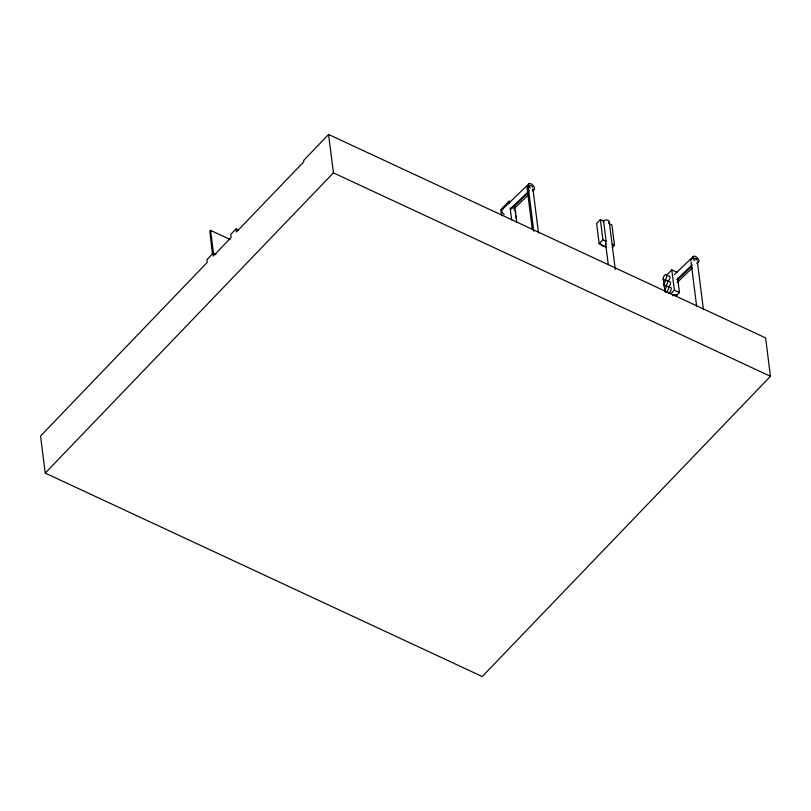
<?xml version="1.0" encoding="UTF-8"?>
<svg xmlns="http://www.w3.org/2000/svg" width="811" height="811" viewBox="0 0 811 811"><rect width="100%" height="100%" fill="white"/><g stroke="black" fill="none" stroke-linecap="round" stroke-linejoin="round"><path stroke-width="1.22" d="M230.101 239.478L210.576 230.395L209.836 231.176L212.441 253.944M238.312 229.949L236.021 228.884L230.719 234.42L231.105 237.501L213.303 256.043L212.969 253.397L215.544 254.593L213.252 253.529M212.969 253.397L206.917 259.713L207.251 262.358L40.55 436.034L45.234 473.097L482.261 676.536L770.45 376.294L765.604 337.903L328.567 134.464L303.669 160.406L303.841 161.734L236.417 231.976L236.021 228.884M212.725 254.076L213.475 253.296L210.576 230.395M45.234 473.097L333.422 172.855L328.567 134.464M606.222 244.121A3.173 2.261 -7.2 0 1 606.141 241.364L603.577 221.068L600.353 219.568L596.612 223.461L599.177 243.756L606.527 247.183M599.177 243.756L602.918 239.863L600.353 219.568M612.224 247.578L614.464 245.236L611.899 224.941L608.676 223.441A3.173 2.261 -7.2 0 0 607.642 220.166A3.173 2.261 -7.2 0 0 603.181 221.606M666.713 275.162L671.792 269.87L676.891 272.243M670.971 293.694L674.357 290.166L671.792 269.87M675.593 296.562L679.456 292.538L677.641 278.214M501.938 209.785L528.782 183.935M527.444 186.418L526.927 186.915L532.32 229.635M510.636 208.62L529.441 190.514M511.285 209.025L528.336 192.612L528.113 190.849M513.667 209.035L527.099 196.11M532.462 190.94L534.256 189.216M674.407 274.655L693.192 256.56M676.84 279.511L692.097 264.822M677.499 279.917L691.854 266.089M677.185 282.512L692.401 267.863M696.872 263.555L698.666 261.831M532.604 189.531L533.293 189.632A3.812 1.926 46.1 0 0 533.76 186.297A3.812 1.926 46.1 0 0 529.36 183.57A3.812 1.926 46.1 0 0 529.654 187.371L530.323 188.111M697.024 262.146L697.703 262.247A3.812 1.926 46.1 0 0 698.17 258.922A3.812 1.926 46.1 0 0 693.77 256.195A3.812 1.926 46.1 0 0 694.074 259.996L694.743 260.726M602.918 239.863L606.141 241.364M612.315 244.243L614.464 245.236M674.357 290.166L679.456 292.538M333.422 172.855L770.45 376.294M695.291 258.861L695.929 259.196M527.677 192.207L528.336 192.612M697.521 262.896L703.401 309.386M691.043 261.943L696.598 305.919M663.327 278.69L664.979 291.818M609.254 221.717L615.285 269.465M605.564 243.087L608.25 264.376M532.949 189.024L538.504 233M528.103 186.023L533.82 231.257M514.803 206.825L516.759 222.346M509.551 203.257L509.247 200.875L500.782 209.694L501.533 215.665M510.16 208.032L511.66 219.974M605.138 246.189A3.173 1.673 43.8 0 1 602.735 246.088A3.173 1.673 43.8 0 1 600.404 243.482M690.881 260.686A3.173 2.261 -7.2 0 1 691.013 260.098M691.337 259.53A3.173 2.261 -7.2 0 1 692.513 258.638M694.104 258.263A3.173 2.261 -7.2 0 1 697.207 260.382M665.081 291.585A3.173 1.47 -65 0 1 666.865 286.618A3.173 1.47 -65 0 1 668.497 288.807A3.173 1.47 -65 0 1 665.334 291.919M670.048 287.439A3.173 1.47 -65 0 1 671.113 289.74A3.173 1.47 -65 0 1 668.669 293.207M668.284 276.145A3.173 1.47 -65 0 1 669.947 277.463A3.173 1.47 -65 0 1 667.858 281.417M666.196 280.728A3.173 1.47 -65 0 1 666.196 280.089M669.339 281.721A3.173 1.47 -65 0 1 670.484 283.647A3.173 1.47 -65 0 1 668.436 287.236M672.674 295.762A3.173 2.261 -7.2 0 1 677.094 295.001M515.563 215.979A3.173 1.47 -65 0 1 516.191 218.331M514.478 210.586A3.173 1.47 -65 0 1 515.299 213.658M516.343 221.677A3.173 1.47 -65 0 1 516.729 222.528M528.873 185.76A3.173 2.261 -7.2 0 1 532.695 187.179M504.229 214.591A3.812 1.926 46.1 0 1 501.776 211.266A3.812 1.926 46.1 0 1 502.901 209.37M215.767 254.37L213.475 253.296L215.736 254.36M666.074 285.482A3.173 1.47 -65 0 0 667.271 280.484A3.173 1.47 -65 0 0 664.037 283.85A3.173 1.47 -65 0 0 666.074 285.482M665.294 279.562A3.173 1.47 -65 0 0 666.49 274.564A3.173 1.47 -65 0 0 663.256 277.94A3.173 1.47 -65 0 0 665.294 279.562"/></g></svg>
